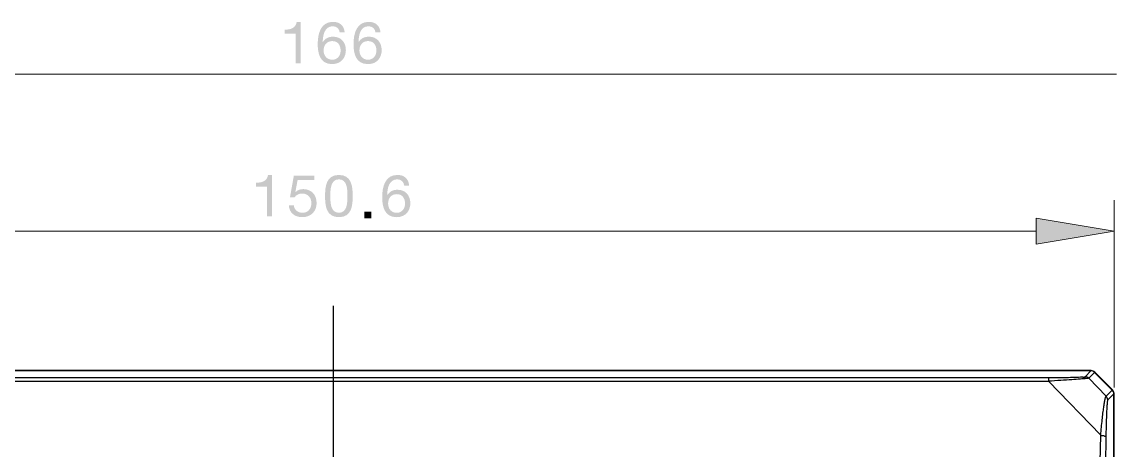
# Model space of a CAD drawing. Header units: millimetres. Extents: x 12 to 285, y 0 to 159.
# Drawn here: x 124.3 to 192.6, y 132.7 to 159.4 of the extents above; entities that cross this region are included whole.
import ezdxf

# ---------------------------------------------------------------- set-up
doc = ezdxf.new("R2010")
doc.units = ezdxf.units.MM
doc.linetypes.add('ACAD_ISO02W100', pattern=[15, 12, -3])

msp = doc.modelspace()

# ---------------------------------------------------------------- hatches: boundary and pattern name
h = msp.add_hatch(color=250)
edge = h.paths.add_edge_path(flags=0)
edge.add_spline(control_points=[(141.721805, 159.421211), (141.721805, 159.421211), (141.483997, 159.421211), (141.483997, 159.421211), (141.4145, 159.0261), (141.092484, 158.93459), (140.73759, 158.93459), (140.73759, 158.93459), (140.73759, 158.685811), (140.73759, 158.685811), (140.73759, 158.685811), (141.410796, 158.685811), (141.410796, 158.685811), (141.410796, 158.685811), (141.410796, 156.827201), (141.410796, 156.827201), (141.410796, 156.827201), (141.721805, 156.827201), (141.721805, 156.827201), (141.721805, 156.827201), (141.721805, 159.421211), (141.721805, 159.421211)], knot_values=[0, 0, 0, 0, 1, 1, 1, 2, 2, 2, 3, 3, 3, 4, 4, 4, 5, 5, 5, 6, 6, 6, 7, 7, 7, 7], degree=3, periodic=1)
h = msp.add_hatch(color=250)
edge = h.paths.add_edge_path(flags=0)
edge.add_spline(control_points=[(144.482608, 158.759012), (144.442286, 159.183404), (144.178902, 159.421211), (143.750912, 159.421211), (143.011807, 159.421211), (142.795907, 158.744407), (142.795907, 158.030914), (142.795907, 157.4894), (142.916698, 156.783316), (143.688717, 156.783316), (144.343614, 156.783316), (144.55581, 157.273606), (144.55581, 157.654112), (144.55581, 158.133396), (144.259406, 158.495593), (143.761813, 158.495593), (143.480084, 158.495593), (143.260586, 158.393111), (143.114183, 158.155304), (143.114183, 158.155304), (143.106916, 158.162606), (143.106916, 158.162606), (143.117887, 158.561386), (143.209398, 159.146786), (143.736201, 159.146786), (143.985015, 159.146786), (144.142284, 158.993186), (144.171599, 158.759012), (144.171599, 158.759012), (144.482608, 158.759012), (144.482608, 158.759012)], knot_values=[0, 0, 0, 0, 1, 1, 1, 2, 2, 2, 3, 3, 3, 4, 4, 4, 5, 5, 5, 6, 6, 6, 7, 7, 7, 8, 8, 8, 9, 9, 9, 10, 10, 10, 10], degree=3, periodic=1)
edge = h.paths.add_edge_path(flags=0)
edge.add_spline(control_points=[(143.703287, 158.221203), (144.058217, 158.221203), (144.226492, 157.954114), (144.226492, 157.632099), (144.226492, 157.324794), (144.039908, 157.057706), (143.703287, 157.057706), (143.362998, 157.057706), (143.165513, 157.313788), (143.165513, 157.635803), (143.165513, 157.961417), (143.355695, 158.221203), (143.703287, 158.221203)], knot_values=[0, 0, 0, 0, 1, 1, 1, 2, 2, 2, 3, 3, 3, 4, 4, 4, 4], degree=3, periodic=1)
h = msp.add_hatch(color=250)
edge = h.paths.add_edge_path(flags=0)
edge.add_spline(control_points=[(146.720207, 158.759012), (146.679885, 159.183404), (146.416501, 159.421211), (145.988511, 159.421211), (145.249406, 159.421211), (145.033506, 158.744407), (145.033506, 158.030914), (145.033506, 157.4894), (145.154297, 156.783316), (145.926316, 156.783316), (146.581213, 156.783316), (146.793409, 157.273606), (146.793409, 157.654112), (146.793409, 158.133396), (146.497005, 158.495593), (145.999412, 158.495593), (145.717683, 158.495593), (145.498185, 158.393111), (145.351817, 158.155304), (145.351817, 158.155304), (145.344515, 158.162606), (145.344515, 158.162606), (145.355486, 158.561386), (145.446997, 159.146786), (145.9738, 159.146786), (146.222614, 159.146786), (146.379882, 158.993186), (146.409198, 158.759012), (146.409198, 158.759012), (146.720207, 158.759012), (146.720207, 158.759012)], knot_values=[0, 0, 0, 0, 1, 1, 1, 2, 2, 2, 3, 3, 3, 4, 4, 4, 5, 5, 5, 6, 6, 6, 7, 7, 7, 8, 8, 8, 9, 9, 9, 10, 10, 10, 10], degree=3, periodic=1)
edge = h.paths.add_edge_path(flags=0)
edge.add_spline(control_points=[(145.940886, 158.221203), (146.295816, 158.221203), (146.464091, 157.954114), (146.464091, 157.632099), (146.464091, 157.324794), (146.277506, 157.057706), (145.940886, 157.057706), (145.600596, 157.057706), (145.403111, 157.313788), (145.403111, 157.635803), (145.403111, 157.961417), (145.593294, 158.221203), (145.940886, 158.221203)], knot_values=[0, 0, 0, 0, 1, 1, 1, 2, 2, 2, 3, 3, 3, 4, 4, 4, 4], degree=3, periodic=1)
h = msp.add_hatch(color=250)
edge = h.paths.add_edge_path(flags=0)
edge.add_spline(control_points=[(139.929799, 149.86051), (139.929799, 149.86051), (139.691992, 149.86051), (139.691992, 149.86051), (139.622495, 149.465399), (139.300514, 149.373889), (138.945585, 149.373889), (138.945585, 149.373889), (138.945585, 149.12511), (138.945585, 149.12511), (138.945585, 149.12511), (139.618791, 149.12511), (139.618791, 149.12511), (139.618791, 149.12511), (139.618791, 147.2665), (139.618791, 147.2665), (139.618791, 147.2665), (139.929799, 147.2665), (139.929799, 147.2665), (139.929799, 147.2665), (139.929799, 149.86051), (139.929799, 149.86051)], knot_values=[0, 0, 0, 0, 1, 1, 1, 2, 2, 2, 3, 3, 3, 4, 4, 4, 5, 5, 5, 6, 6, 6, 7, 7, 7, 7], degree=3, periodic=1)
h = msp.add_hatch(color=250)
edge = h.paths.add_edge_path(flags=0)
edge.add_spline(control_points=[(142.584487, 149.816589), (142.584487, 149.816589), (141.303904, 149.816589), (141.303904, 149.816589), (141.303904, 149.816589), (141.062498, 148.470213), (141.062498, 148.470213), (141.062498, 148.470213), (141.329586, 148.455608), (141.329586, 148.455608), (141.450307, 148.601905), (141.611315, 148.700683), (141.812504, 148.700683), (142.163694, 148.700683), (142.397903, 148.451904), (142.397903, 148.111685), (142.397903, 147.701898), (142.145385, 147.497005), (141.849087, 147.497005), (141.538113, 147.497005), (141.322213, 147.698194), (141.303904, 147.965282), (141.303904, 147.965282), (140.993001, 147.965282), (140.993001, 147.965282), (141.003902, 147.497005), (141.369803, 147.222614), (141.819806, 147.222614), (142.423515, 147.222614), (142.727186, 147.647006), (142.727186, 148.086003), (142.727186, 148.682409), (142.350314, 148.975109), (141.889304, 148.975109), (141.713691, 148.975109), (141.519804, 148.916583), (141.406386, 148.788489), (141.406386, 148.788489), (141.399084, 148.795792), (141.399084, 148.795792), (141.399084, 148.795792), (141.538113, 149.542199), (141.538113, 149.542199), (141.538113, 149.542199), (142.584487, 149.542199), (142.584487, 149.542199), (142.584487, 149.542199), (142.584487, 149.816589), (142.584487, 149.816589)], knot_values=[0, 0, 0, 0, 1, 1, 1, 2, 2, 2, 3, 3, 3, 4, 4, 4, 5, 5, 5, 6, 6, 6, 7, 7, 7, 8, 8, 8, 9, 9, 9, 10, 10, 10, 11, 11, 11, 12, 12, 12, 13, 13, 13, 14, 14, 14, 15, 15, 15, 16, 16, 16, 16], degree=3, periodic=1)
h = msp.add_hatch(color=250)
edge = h.paths.add_edge_path(flags=0)
edge.add_spline(control_points=[(143.585389, 148.543414), (143.585389, 148.927484), (143.589093, 149.586084), (144.1196, 149.586084), (144.650107, 149.586084), (144.653811, 148.927484), (144.653811, 148.543414), (144.653811, 148.155606), (144.650107, 147.497005), (144.1196, 147.497005), (143.589093, 147.497005), (143.585389, 148.155606), (143.585389, 148.543414), (143.585389, 148.543414), (143.585389, 148.543414), (143.585389, 148.543414)], knot_values=[0, 0, 0, 0, 1, 1, 1, 2, 2, 2, 3, 3, 3, 4, 4, 4, 5, 5, 5, 5], degree=3, periodic=1)
edge = h.paths.add_edge_path(flags=0)
edge.add_spline(control_points=[(143.256212, 148.53971), (143.256212, 147.968986), (143.3074, 147.222614), (144.1196, 147.222614), (144.931906, 147.222614), (144.983094, 147.968986), (144.983094, 148.53971), (144.983094, 149.110505), (144.931906, 149.86051), (144.1196, 149.86051), (143.3074, 149.86051), (143.256212, 149.110505), (143.256212, 148.53971)], knot_values=[0, 0, 0, 0, 1, 1, 1, 2, 2, 2, 3, 3, 3, 4, 4, 4, 4], degree=3, periodic=1)
h = msp.add_hatch(color=250)
edge = h.paths.add_edge_path(flags=0)
edge.add_spline(control_points=[(148.512001, 149.198311), (148.471714, 149.622703), (148.208294, 149.86051), (147.780304, 149.86051), (147.0412, 149.86051), (146.8253, 149.183706), (146.8253, 148.470213), (146.8253, 147.928699), (146.946091, 147.222614), (147.71811, 147.222614), (148.373006, 147.222614), (148.585202, 147.712905), (148.585202, 148.093411), (148.585202, 148.572695), (148.288798, 148.934892), (147.791205, 148.934892), (147.509512, 148.934892), (147.290014, 148.83241), (147.143611, 148.594603), (147.143611, 148.594603), (147.136309, 148.601905), (147.136309, 148.601905), (147.147315, 149.000685), (147.238791, 149.586084), (147.765594, 149.586084), (148.014408, 149.586084), (148.171711, 149.432485), (148.200992, 149.198311), (148.200992, 149.198311), (148.512001, 149.198311), (148.512001, 149.198311)], knot_values=[0, 0, 0, 0, 1, 1, 1, 2, 2, 2, 3, 3, 3, 4, 4, 4, 5, 5, 5, 6, 6, 6, 7, 7, 7, 8, 8, 8, 9, 9, 9, 10, 10, 10, 10], degree=3, periodic=1)
edge = h.paths.add_edge_path(flags=0)
edge.add_spline(control_points=[(147.732715, 148.660501), (148.087609, 148.660501), (148.255884, 148.393413), (148.255884, 148.071398), (148.255884, 147.764093), (148.0693, 147.497005), (147.732715, 147.497005), (147.39239, 147.497005), (147.194905, 147.753086), (147.194905, 148.075102), (147.194905, 148.400716), (147.385087, 148.660501), (147.732715, 148.660501)], knot_values=[0, 0, 0, 0, 1, 1, 1, 2, 2, 2, 3, 3, 3, 4, 4, 4, 4], degree=3, periodic=1)
h = msp.add_hatch(color=250)
h.dxf.hatch_style = 2
h.paths.add_polyline_path([(146.15481, 147.151883), (146.15481, 147.566502), (145.71151, 147.566502), (145.71151, 147.151883)])
h = msp.add_hatch(color=7)
edge = h.paths.add_edge_path(flags=0)
edge.add_spline(control_points=[(187.713091, 145.531292), (187.713091, 145.531292), (192.574616, 146.341587), (192.574616, 146.341587), (192.574616, 146.341587), (187.713091, 145.531292), (187.713091, 145.531292)], knot_values=[0, 0, 0, 0, 1, 1, 1, 2, 2, 2, 2], degree=3, periodic=1)
edge = h.paths.add_edge_path(flags=0)
edge.add_spline(control_points=[(192.574616, 146.341587), (192.574616, 146.341587), (187.713091, 147.151812), (187.713091, 147.151812), (187.713091, 147.151812), (187.713091, 145.531292), (187.713091, 145.531292), (187.713091, 145.531292), (192.574616, 146.341587), (192.574616, 146.341587)], knot_values=[0, 0, 0, 0, 1, 1, 1, 2, 2, 2, 3, 3, 3, 3], degree=3, periodic=1)
h = msp.add_hatch(color=7)
edge = h.paths.add_edge_path(flags=0)
edge.add_spline(control_points=[(192.581107, 146.341587), (192.581107, 146.345186), (192.578214, 146.348114), (192.574616, 146.348114), (192.571017, 146.348114), (192.568089, 146.345186), (192.568089, 146.341587), (192.568089, 146.337989), (192.571017, 146.335096), (192.574616, 146.335096), (192.578214, 146.335096), (192.581107, 146.337989), (192.581107, 146.341587), (192.581107, 146.341587), (192.581107, 146.341587), (192.581107, 146.341587)], knot_values=[0, 0, 0, 0, 1, 1, 1, 2, 2, 2, 3, 3, 3, 4, 4, 4, 5, 5, 5, 5], degree=3, periodic=1)
h = msp.add_hatch(color=7)
edge = h.paths.add_edge_path(flags=0)
edge.add_spline(control_points=[(192.581107, 135.615414), (192.581107, 135.619013), (192.578214, 135.621905), (192.574616, 135.621905), (192.571017, 135.621905), (192.568089, 135.619013), (192.568089, 135.615414), (192.568089, 135.611816), (192.571017, 135.608888), (192.574616, 135.608888), (192.578214, 135.608888), (192.581107, 135.611816), (192.581107, 135.615414), (192.581107, 135.615414), (192.581107, 135.615414), (192.581107, 135.615414)], knot_values=[0, 0, 0, 0, 1, 1, 1, 2, 2, 2, 3, 3, 3, 4, 4, 4, 5, 5, 5, 5], degree=3, periodic=1)

# ---------------------------------------------------------------- linework, layer by layer
at = {"color": 7, "lineweight": 15}
for points in [[(94.799714, 156.157699), (192.728497, 156.157699)], [(192.574616, 136.587705), (192.574616, 148.286204)], [(99.81759, 146.341587), (187.713091, 146.341587)]]:
    msp.add_lwpolyline(points, dxfattribs=at)
at = {"color": 7, "linetype": 'ACAD_ISO02W100', "lineweight": 25}
msp.add_lwpolyline([(143.765411, 141.69441), (143.765411, 84.777385)], dxfattribs=at)
at = {"color": 7, "lineweight": 25}
for points in [[(191.140503, 137.636408), (96.388096, 137.636408)], [(191.129214, 137.625013), (96.399491, 137.625013)], [(190.762784, 137.258688), (191.129214, 137.625013)], [(190.991384, 137.163791), (191.357885, 137.530504)], [(191.357885, 137.530504), (192.468288, 136.422217)], [(192.479612, 136.433612), (191.369315, 137.541793)], [(188.470505, 137.184288), (99.055414, 137.184288)], [(99.055414, 136.976713), (188.470505, 136.976713)], [(188.470505, 137.184288), (188.470505, 136.976713)], [(191.742095, 133.598196), (188.470505, 136.976713)], [(190.991384, 137.163791), (192.082808, 136.036701)], [(192.468288, 136.422217), (192.082808, 136.036701)], [(192.563291, 136.193017), (192.177987, 135.807784)], [(192.563291, 118.669804), (192.563291, 136.193017)], [(192.574616, 91.101808), (192.574616, 136.204412)], [(191.714085, 131.925394), (191.742095, 133.598196)], [(192.066016, 133.481991), (192.037899, 131.809189)]]:
    msp.add_lwpolyline(points, dxfattribs=at)
at = {"color": 7, "lineweight": 15}
for points, knots in [([(192.574616, 146.341587), (192.574616, 146.341587), (187.713091, 147.151812), (187.713091, 147.151812), (187.713091, 147.151812), (187.713091, 145.531292), (187.713091, 145.531292), (187.713091, 145.531292), (192.574616, 146.341587), (192.574616, 146.341587)], [0, 0, 0, 0, 1, 1, 1, 2, 2, 2, 3, 3, 3, 3]), ([(187.713091, 145.531292), (187.713091, 145.531292), (192.574616, 146.341587), (192.574616, 146.341587), (192.574616, 146.341587), (187.713091, 145.531292), (187.713091, 145.531292)], [0, 0, 0, 0, 1, 1, 1, 2, 2, 2, 2]), ([(192.581107, 146.341587), (192.581107, 146.345186), (192.578214, 146.348114), (192.574616, 146.348114), (192.571017, 146.348114), (192.568089, 146.345186), (192.568089, 146.341587), (192.568089, 146.337989), (192.571017, 146.335096), (192.574616, 146.335096), (192.578214, 146.335096), (192.581107, 146.337989), (192.581107, 146.341587), (192.581107, 146.341587), (192.581107, 146.341587), (192.581107, 146.341587)], [0, 0, 0, 0, 1, 1, 1, 2, 2, 2, 3, 3, 3, 4, 4, 4, 5, 5, 5, 5]), ([(192.581107, 135.615414), (192.581107, 135.619013), (192.578214, 135.621905), (192.574616, 135.621905), (192.571017, 135.621905), (192.568089, 135.619013), (192.568089, 135.615414), (192.568089, 135.611816), (192.571017, 135.608888), (192.574616, 135.608888), (192.578214, 135.608888), (192.581107, 135.611816), (192.581107, 135.615414), (192.581107, 135.615414), (192.581107, 135.615414), (192.581107, 135.615414)], [0, 0, 0, 0, 1, 1, 1, 2, 2, 2, 3, 3, 3, 4, 4, 4, 5, 5, 5, 5])]:
    msp.add_open_spline(points, degree=3, knots=knots, dxfattribs=at)
at = {"color": 7, "lineweight": 25}
for points, knots in [([(190.629999, 137.2335), (190.647708, 137.235299), (190.665312, 137.237204), (190.682915, 137.239497), (190.696286, 137.241191), (190.709691, 137.243201), (190.722814, 137.245706), (190.731599, 137.247399), (190.740383, 137.249516), (190.749414, 137.252091), (190.754317, 137.253503), (190.759292, 137.255196), (190.762784, 137.258688)], [0, 0, 0, 0, 1, 1, 1, 2, 2, 2, 3, 3, 3, 4, 4, 4, 4]), ([(190.630104, 137.2335), (190.576694, 137.228103), (190.523283, 137.224504), (190.469696, 137.221294), (190.398717, 137.217202), (190.327809, 137.213709), (190.256689, 137.210816), (190.078995, 137.203408), (189.901195, 137.198787), (189.723289, 137.195294), (189.518996, 137.191308), (189.314702, 137.188591), (189.110408, 137.186898), (188.897084, 137.185205), (188.6839, 137.184393), (188.470505, 137.184288)], [0, 0, 0, 0, 1, 1, 1, 2, 2, 2, 3, 3, 3, 4, 4, 4, 5, 5, 5, 5]), ([(190.831787, 137.143189), (190.712407, 137.131406), (190.592886, 137.121599), (190.473295, 137.112286), (190.294683, 137.098386), (190.116107, 137.085192), (189.93739, 137.072598), (189.710201, 137.056617), (189.482906, 137.041307), (189.255612, 137.02649), (188.993992, 137.009416), (188.732301, 136.9928), (188.470505, 136.976784)], [0, 0, 0, 0, 1, 1, 1, 2, 2, 2, 3, 3, 3, 4, 4, 4, 4]), ([(190.630104, 137.2335), (190.648414, 137.233183), (190.666617, 137.230713), (190.684714, 137.226515), (190.739889, 137.213498), (190.792594, 137.183688), (190.831787, 137.143189)], [0, 0, 0, 0, 1, 1, 1, 2, 2, 2, 2]), ([(190.991314, 137.163897), (190.985211, 137.161992), (190.978896, 137.160898), (190.972616, 137.159911), (190.961716, 137.158111), (190.950709, 137.156594), (190.939702, 137.155113), (190.903895, 137.150315), (190.867806, 137.146787), (190.831787, 137.143189)], [0, 0, 0, 0, 1, 1, 1, 2, 2, 2, 3, 3, 3, 3]), ([(191.742201, 133.598196), (191.757088, 133.766188), (191.772716, 133.934287), (191.789015, 134.102315), (191.804184, 134.25789), (191.820094, 134.4135), (191.836887, 134.568899), (191.851915, 134.708211), (191.867684, 134.847417), (191.884688, 134.986517), (191.899187, 135.106109), (191.914498, 135.225701), (191.931184, 135.34501), (191.944696, 135.441989), (191.959089, 135.538897), (191.975317, 135.635417), (191.981914, 135.67461), (191.988793, 135.713804), (191.996095, 135.752786), (192.002304, 135.785594), (192.008795, 135.818191), (192.015886, 135.850717), (192.021601, 135.876717), (192.027704, 135.902611), (192.034583, 135.928399), (192.039804, 135.947801), (192.045484, 135.967098), (192.052011, 135.985513), (192.056385, 135.997684), (192.061183, 136.009608), (192.068203, 136.021708), (192.071907, 136.028094), (192.076105, 136.034691), (192.082808, 136.036701)], [0, 0, 0, 0, 1, 1, 1, 2, 2, 2, 3, 3, 3, 4, 4, 4, 5, 5, 5, 6, 6, 6, 7, 7, 7, 8, 8, 8, 9, 9, 9, 10, 10, 10, 11, 11, 11, 11]), ([(192.177987, 135.807784), (192.176188, 135.805985), (192.175095, 135.803692), (192.174001, 135.801293), (192.172414, 135.797483), (192.171108, 135.793708), (192.169909, 135.789792), (192.166311, 135.777516), (192.163912, 135.764816), (192.161795, 135.75201), (192.158585, 135.732889), (192.155904, 135.71391), (192.153505, 135.694789), (192.1504, 135.669283), (192.14779, 135.643883), (192.145391, 135.618413), (192.142392, 135.586592), (192.139711, 135.554913), (192.137312, 135.523198), (192.134314, 135.485486), (192.131703, 135.447704), (192.129198, 135.409886), (192.126411, 135.366283), (192.123801, 135.322785), (192.121402, 135.279217), (192.118686, 135.23011), (192.116216, 135.181004), (192.113817, 135.131897), (192.108384, 135.018303), (192.103587, 134.904708), (192.099389, 134.791008), (192.094485, 134.659316), (192.090287, 134.527589), (192.086406, 134.395791), (192.082208, 134.249212), (192.078504, 134.102491), (192.075188, 133.955806), (192.071696, 133.797903), (192.068591, 133.64), (192.066016, 133.481991)], [0, 0, 0, 0, 1, 1, 1, 2, 2, 2, 3, 3, 3, 4, 4, 4, 5, 5, 5, 6, 6, 6, 7, 7, 7, 8, 8, 8, 9, 9, 9, 10, 10, 10, 11, 11, 11, 12, 12, 12, 13, 13, 13, 13]), ([(191.742095, 133.598196), (191.781112, 133.597596), (191.820094, 133.594491), (191.858688, 133.588706), (191.895412, 133.583203), (191.931713, 133.575194), (191.966603, 133.562494), (191.980996, 133.557309), (191.995107, 133.551311), (192.008513, 133.544185), (192.019414, 133.538506), (192.029891, 133.532085), (192.039487, 133.523795), (192.052399, 133.512788), (192.064111, 133.498395), (192.066016, 133.481991)], [0, 0, 0, 0, 1, 1, 1, 2, 2, 2, 3, 3, 3, 4, 4, 4, 5, 5, 5, 5])]:
    msp.add_open_spline(points, degree=3, knots=knots, dxfattribs=at)
for points in [[(190.991384, 137.163791), (190.932999, 137.222105), (190.845299, 137.258512), (190.762784, 137.258688)], [(191.357885, 137.530504), (191.297313, 137.591005), (191.21501, 137.625013), (191.129214, 137.625013)], [(191.369315, 137.541793), (191.308496, 137.602294), (191.226299, 137.636408), (191.140503, 137.636408)], [(192.177987, 135.807784), (192.177917, 135.893791), (192.143592, 135.976094), (192.082808, 136.036701)], [(192.563291, 136.193017), (192.563291, 136.278989), (192.529107, 136.361504), (192.468288, 136.422217)], [(192.574616, 136.204412), (192.574616, 136.290384), (192.540396, 136.372793), (192.479612, 136.433612)]]:
    msp.add_open_spline(points, degree=3, dxfattribs=at)

doc.saveas('drawing.dxf')
